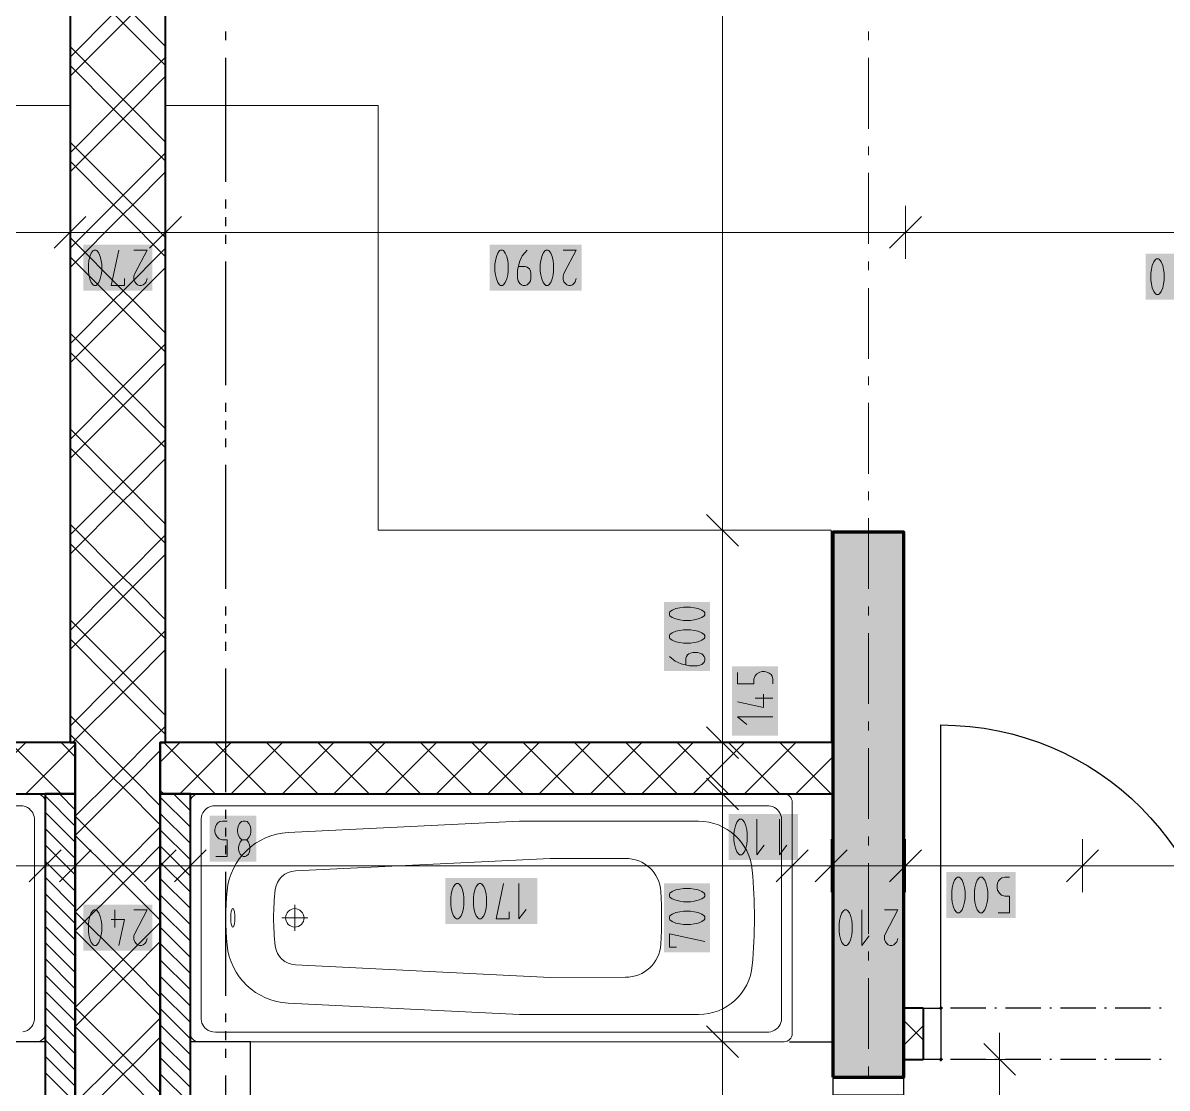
# Model space of a CAD drawing. Header units: millimetres. Extents: x 0 to 594, y 0 to 420.
# Drawn here: x 457.81 to 490.48, y 286.85 to 317.28 of the extents above; entities that cross this region are included whole.
import ezdxf

# ---------------------------------------------------------------- set-up
doc = ezdxf.new("R2010")
doc.units = ezdxf.units.MM
doc.header["$LTSCALE"] = 8
for name, color, linetype in [('PDF_Dvere', 7, 'Continuous'), ('PDF_Instalacni prizdivka do 1m', 7, 'Continuous'), ('PDF_Koty delkove', 7, 'Continuous'), ('PDF_Kuchyne', 7, 'Continuous'), ('PDF_Osy hlavni', 7, 'Continuous'), ('PDF_Pozarni useky', 7, 'Continuous'), ('PDF_Pricky sadrokarton', 7, 'Continuous'), ('PDF_Pricky zdene', 7, 'Continuous'), ('PDF_Sanita', 7, 'Continuous'), ('PDF_Steny akusticke', 7, 'Continuous'), ('PDF_Steny obvodove nosne', 7, 'Continuous')]:
    doc.layers.add(name, color=color, linetype=linetype)

msp = doc.modelspace()

# ---------------------------------------------------------------- linework, layer by layer
at = {"layer": 'PDF_Dvere', "lineweight": 25}
msp.add_lwpolyline([(484.044, 289.137), (484.021, 289.137), (484.021, 297.224, -0.414213), (492.108, 289.137)], format="xyb", dxfattribs=at)
for points in [[(484.021, 287.671), (483.515, 287.671), (483.515, 289.137), (484.021, 289.137)], [(482.96, 286.66), (482.96, 287.165), (480.938, 287.165), (480.938, 286.66)]]:
    msp.add_lwpolyline(points, close=True, dxfattribs=at)
for points in [[(485.307, 289.137), (484.296, 289.137)], [(485.611, 289.137), (485.56, 289.137)], [(486.874, 289.137), (485.863, 289.137)], [(487.178, 289.137), (487.127, 289.137)], [(488.441, 289.137), (487.43, 289.137)], [(488.745, 289.137), (488.694, 289.137)], [(490.008, 289.137), (488.997, 289.137)], [(490.312, 289.137), (490.261, 289.137)], [(484.044, 287.671), (484.021, 287.671)], [(485.307, 287.671), (484.296, 287.671)], [(485.611, 287.671), (485.56, 287.671)], [(486.874, 287.671), (485.863, 287.671)], [(487.178, 287.671), (487.127, 287.671)], [(488.441, 287.671), (487.43, 287.671)], [(488.745, 287.671), (488.694, 287.671)], [(490.008, 287.671), (488.997, 287.671)], [(490.312, 287.671), (490.261, 287.671)]]:
    msp.add_lwpolyline(points, dxfattribs=at)
at = {"layer": 'PDF_Dvere', "lineweight": 25, "transparency": 33554559}
for points in [[(484.084, 289.137), (484.021, 289.073), (484.021, 289.2), (483.957, 289.137)], [(484.084, 287.671), (484.021, 287.607), (484.021, 287.734), (483.957, 287.671)]]:
    msp.add_solid(points, dxfattribs=at)
at = {"layer": 'PDF_Instalacni prizdivka do 1m', "lineweight": 25}
for points in [[(458.443, 269.726), (458.443, 288.176), (456.725, 288.176), (456.725, 269.726)], [(462.589, 288.176), (462.589, 269.726), (464.308, 269.726), (464.308, 288.176)]]:
    msp.add_lwpolyline(points, close=True, dxfattribs=at)
msp.add_lwpolyline([(479.694, 288.176), (480.887, 288.176)], dxfattribs=at)
at = {"layer": 'PDF_Koty delkove', "lineweight": 18}
for points in [[(477.781, 258.858), (477.781, 259.821), (477.781, 261.588), (477.781, 263.104), (477.781, 267.698), (477.781, 269.726), (477.781, 288.176), (477.781, 295.253), (477.781, 296.719), (477.781, 302.785), (477.781, 344.032)], [(459.152, 312.055), (459.152, 311.297), (459.152, 310.538)], [(461.881, 312.055), (461.881, 311.297), (461.881, 310.538)], [(483.01, 312.055), (483.01, 311.297), (483.01, 310.538)], [(459.607, 311.752), (458.697, 310.842)], [(462.336, 311.752), (461.426, 310.842)], [(483.465, 311.752), (482.556, 310.842)], [(502.825, 311.297), (488.336, 311.297), (483.01, 311.297), (461.881, 311.297), (459.152, 311.297), (438.68, 311.297), (419.32, 311.297)], [(460.057, 310.386), (460.044, 310.487), (460.016, 310.605), (459.976, 310.706), (459.922, 310.774), (459.895, 310.791), (459.841, 310.791), (459.814, 310.774), (459.76, 310.706), (459.72, 310.605), (459.693, 310.487), (459.679, 310.386)], [(460.705, 309.981), (460.705, 309.78), (460.327, 309.78), (460.543, 310.791)], [(460.975, 310.791), (461.354, 310.791), (461.002, 310.117), (460.975, 310.049), (460.975, 309.948), (461.002, 309.881), (461.042, 309.831), (461.083, 309.796), (461.137, 309.78), (461.191, 309.78), (461.245, 309.796), (461.285, 309.831), (461.326, 309.881), (461.354, 309.981)], [(471.325, 309.965), (471.365, 309.864), (471.419, 309.796), (471.446, 309.78), (471.5, 309.78), (471.528, 309.796), (471.581, 309.864), (471.621, 309.965), (471.649, 310.084), (471.663, 310.184), (471.663, 310.386), (471.649, 310.487), (471.621, 310.605), (471.581, 310.706), (471.528, 310.774), (471.5, 310.791), (471.446, 310.791), (471.419, 310.774), (471.365, 310.706), (471.325, 310.605), (471.298, 310.487), (471.284, 310.386)], [(472.202, 310.791), (472.067, 310.622), (471.986, 310.454), (471.933, 310.218), (471.933, 309.981), (471.946, 309.915), (471.973, 309.864), (472, 309.831), (472.04, 309.796), (472.095, 309.78), (472.148, 309.78), (472.202, 309.796), (472.243, 309.831), (472.27, 309.864), (472.297, 309.915), (472.311, 309.981), (472.311, 310.117), (472.297, 310.184), (472.27, 310.251), (472.202, 310.302), (472.148, 310.319), (471.959, 310.319)], [(473.229, 310.791), (473.607, 310.791), (473.255, 310.117), (473.229, 310.049), (473.229, 309.948), (473.255, 309.881), (473.296, 309.831), (473.336, 309.796), (473.391, 309.78), (473.444, 309.78), (473.498, 309.796), (473.539, 309.831)], [(459.679, 310.386), (459.679, 310.184), (459.693, 310.084), (459.72, 309.965), (459.76, 309.864), (459.814, 309.796), (459.841, 309.78), (459.895, 309.78), (459.922, 309.796), (459.976, 309.864), (460.016, 309.965), (460.044, 310.084), (460.057, 310.184), (460.057, 310.386)], [(471.284, 310.386), (471.284, 310.184), (471.298, 310.084), (471.325, 309.965)], [(473.539, 309.831), (473.579, 309.881), (473.607, 309.981)], [(478.236, 302.33), (477.326, 303.24)], [(478.539, 302.785), (477.781, 302.785), (477.023, 302.785)], [(476.87, 300.589), (476.668, 300.589), (476.568, 300.575), (476.45, 300.549), (476.349, 300.508), (476.281, 300.455), (476.265, 300.427), (476.265, 300.374)], [(476.265, 300.374), (476.281, 300.346), (476.349, 300.293), (476.45, 300.252), (476.568, 300.225), (476.668, 300.211), (476.87, 300.211), (476.971, 300.225), (477.09, 300.252), (477.191, 300.293), (477.258, 300.346), (477.276, 300.374), (477.276, 300.427), (477.258, 300.455), (477.191, 300.508), (477.09, 300.549), (476.971, 300.575), (476.87, 300.589)], [(476.786, 299.226), (476.821, 299.252), (476.87, 299.279), (476.938, 299.293), (477.072, 299.293), (477.14, 299.279), (477.191, 299.252), (477.224, 299.226), (477.258, 299.185), (477.276, 299.131), (477.276, 299.077), (477.258, 299.023), (477.224, 298.983), (477.191, 298.956), (477.14, 298.928), (477.072, 298.915), (476.837, 298.915), (476.601, 298.969), (476.432, 299.05), (476.265, 299.185)], [(476.736, 298.942), (476.736, 299.131), (476.753, 299.185), (476.786, 299.226)], [(478.209, 298.721), (478.209, 298.397), (478.68, 298.397), (478.68, 298.533), (478.715, 298.627), (478.765, 298.681), (478.849, 298.734), (478.916, 298.748), (478.984, 298.748), (479.051, 298.734), (479.118, 298.708), (479.169, 298.667), (479.203, 298.614), (479.22, 298.533), (479.22, 298.397)], [(478.95, 298.1), (478.95, 297.722), (478.209, 297.885)], [(479.22, 297.992), (478.715, 297.992)], [(479.22, 297.452), (478.209, 297.452), (478.478, 297.236)], [(478.236, 296.264), (477.326, 297.174)], [(478.539, 296.719), (477.781, 296.719), (477.023, 296.719)], [(478.236, 294.798), (477.326, 295.708)], [(478.539, 295.253), (477.781, 295.253), (477.023, 295.253)], [(463.317, 293.469), (463.641, 293.469), (463.641, 293.94), (463.506, 293.94), (463.412, 293.974), (463.358, 294.025), (463.304, 294.109), (463.29, 294.176), (463.29, 294.243), (463.304, 294.311), (463.331, 294.378), (463.371, 294.428), (463.425, 294.463), (463.506, 294.48), (463.641, 294.48)], [(463.938, 294.243), (463.938, 294.176), (463.952, 294.092), (463.992, 294.008), (464.046, 293.957), (464.073, 293.94), (464.181, 293.94), (464.208, 293.957), (464.262, 294.008), (464.303, 294.092), (464.317, 294.176), (464.317, 294.243), (464.303, 294.327), (464.262, 294.412), (464.208, 294.463), (464.154, 294.48), (464.1, 294.48), (464.046, 294.463), (463.992, 294.412), (463.952, 294.327), (463.938, 294.243)], [(478.759, 294.529), (478.759, 293.518), (478.974, 293.787)], [(479.407, 294.529), (479.407, 293.518), (479.622, 293.787)], [(458.443, 293.961), (458.443, 293.203), (458.443, 292.445)], [(459.303, 293.961), (459.303, 293.203), (459.303, 292.445)], [(461.73, 293.961), (461.73, 293.203), (461.73, 292.445)], [(462.589, 293.961), (462.589, 293.203), (462.589, 292.445)], [(464.181, 293.94), (464.208, 293.923), (464.249, 293.872), (464.275, 293.805), (464.289, 293.738), (464.289, 293.67), (464.275, 293.603), (464.249, 293.536), (464.194, 293.485), (464.154, 293.469), (464.1, 293.469), (464.06, 293.485), (464.006, 293.536), (463.979, 293.603), (463.965, 293.67), (463.965, 293.738), (463.979, 293.805), (464.006, 293.872), (464.046, 293.923), (464.073, 293.94)], [(479.775, 293.961), (479.775, 293.203), (479.775, 292.445)], [(480.887, 293.961), (480.887, 293.203), (480.887, 292.445)], [(483.01, 293.961), (483.01, 293.203), (483.01, 292.445)], [(488.065, 293.961), (488.065, 293.203), (488.065, 292.445)], [(458.898, 293.658), (457.988, 292.748)], [(459.758, 293.658), (458.848, 292.748)], [(462.185, 293.658), (461.275, 292.748)], [(463.044, 293.658), (462.134, 292.748)], [(480.23, 293.658), (479.32, 292.748)], [(481.342, 293.658), (480.432, 292.748)], [(483.465, 293.658), (482.556, 292.748)], [(488.519, 293.658), (487.61, 292.748)], [(546.802, 293.203), (527.858, 293.203), (517.931, 293.203), (513.641, 293.203), (512.45, 293.203), (510.61, 293.203), (508.507, 293.203), (508.065, 293.203), (505.555, 293.203), (502.825, 293.203), (495.142, 293.203), (488.065, 293.203), (483.01, 293.203), (480.887, 293.203), (479.775, 293.203), (462.589, 293.203), (461.73, 293.203), (459.303, 293.203), (458.443, 293.203), (441.257, 293.203), (440.145, 293.203), (438.68, 293.203)], [(484.708, 292.466), (484.694, 292.568), (484.667, 292.686), (484.626, 292.787), (484.573, 292.855), (484.545, 292.872), (484.492, 292.872), (484.464, 292.855), (484.411, 292.787), (484.37, 292.686), (484.343, 292.568), (484.33, 292.466)], [(485.976, 291.861), (485.976, 292.332), (485.841, 292.332), (485.747, 292.366), (485.693, 292.417), (485.639, 292.501), (485.626, 292.568), (485.626, 292.635), (485.639, 292.703), (485.666, 292.77), (485.707, 292.82), (485.76, 292.855), (485.841, 292.872), (485.976, 292.872)], [(470.912, 292.68), (470.884, 292.697), (470.831, 292.697), (470.803, 292.68), (470.75, 292.613), (470.709, 292.511), (470.683, 292.393), (470.669, 292.292)], [(470.669, 292.292), (470.669, 292.09), (470.683, 291.99), (470.709, 291.872), (470.75, 291.77), (470.803, 291.703), (470.831, 291.687), (470.884, 291.687), (470.912, 291.703), (470.965, 291.77), (471.006, 291.872), (471.033, 291.99), (471.047, 292.09), (471.047, 292.292), (471.033, 292.393), (471.006, 292.511), (470.965, 292.613), (470.912, 292.68)], [(471.695, 291.888), (471.695, 291.687), (471.317, 291.687), (471.532, 292.697)], [(471.965, 292.697), (471.965, 291.687), (472.18, 291.955)], [(484.33, 292.466), (484.33, 292.264), (484.343, 292.164), (484.37, 292.046), (484.411, 291.945), (484.464, 291.877), (484.492, 291.861), (484.545, 291.861), (484.573, 291.877), (484.626, 291.945), (484.667, 292.046), (484.694, 292.164), (484.708, 292.264), (484.708, 292.466)], [(460.435, 291.939), (460.435, 291.434)], [(460.975, 291.939), (461.354, 291.939), (461.002, 291.265), (460.975, 291.197), (460.975, 291.096), (461.002, 291.029), (461.042, 290.979), (461.083, 290.944), (461.137, 290.928), (461.191, 290.928), (461.245, 290.944), (461.285, 290.979), (461.326, 291.029), (461.354, 291.129)], [(476.87, 291.904), (476.668, 291.904), (476.568, 291.89), (476.45, 291.863), (476.349, 291.823), (476.281, 291.769), (476.265, 291.742), (476.265, 291.688), (476.281, 291.661), (476.349, 291.607), (476.45, 291.567), (476.568, 291.539), (476.668, 291.526), (476.87, 291.526), (476.971, 291.539), (477.09, 291.567), (477.191, 291.607), (477.258, 291.661), (477.276, 291.688), (477.276, 291.742), (477.258, 291.769)], [(477.258, 291.769), (477.191, 291.823), (477.09, 291.863), (476.971, 291.89), (476.87, 291.904)], [(481.76, 291.939), (481.76, 290.928), (481.975, 291.197)], [(482.408, 291.939), (482.786, 291.939), (482.434, 291.265), (482.408, 291.197), (482.408, 291.096), (482.434, 291.029), (482.475, 290.979), (482.515, 290.944), (482.57, 290.928), (482.623, 290.928), (482.677, 290.944), (482.718, 290.979), (482.758, 291.029), (482.786, 291.129)], [(485.652, 291.861), (485.976, 291.861)], [(460.327, 291.669), (460.705, 291.669), (460.543, 290.928)], [(476.466, 290.877), (476.265, 290.877), (476.265, 291.256), (477.276, 291.04)], [(478.236, 287.721), (477.326, 288.631)], [(478.539, 288.176), (477.781, 288.176), (477.023, 288.176)], [(485.697, 287.671), (485.697, 288.429)], [(486.152, 287.216), (485.242, 288.126)], [(486.455, 287.671), (485.697, 287.671), (484.938, 287.671)], [(485.697, 265.53), (485.697, 283.121), (485.697, 287.671)]]:
    msp.add_lwpolyline(points, dxfattribs=at)
for points in [[(472.581, 310.386), (472.581, 310.184), (472.594, 310.084), (472.621, 309.965), (472.662, 309.864), (472.715, 309.796), (472.743, 309.78), (472.796, 309.78), (472.824, 309.796), (472.877, 309.864), (472.918, 309.965), (472.945, 310.084), (472.959, 310.184), (472.959, 310.386), (472.945, 310.487), (472.918, 310.605), (472.877, 310.706), (472.824, 310.774), (472.796, 310.791), (472.743, 310.791), (472.715, 310.774), (472.662, 310.706), (472.621, 310.605), (472.594, 310.487)], [(490.015, 310.13), (490.015, 309.928), (490.029, 309.828), (490.055, 309.71), (490.096, 309.609), (490.149, 309.541), (490.177, 309.525), (490.23, 309.525), (490.258, 309.541), (490.311, 309.609), (490.352, 309.71), (490.379, 309.828), (490.393, 309.928), (490.393, 310.13), (490.379, 310.231), (490.352, 310.35), (490.311, 310.451), (490.258, 310.519), (490.23, 310.536), (490.177, 310.536), (490.149, 310.519), (490.096, 310.451), (490.055, 310.35), (490.029, 310.231)], [(476.87, 299.941), (476.668, 299.941), (476.568, 299.927), (476.45, 299.901), (476.349, 299.86), (476.281, 299.807), (476.265, 299.779), (476.265, 299.726), (476.281, 299.698), (476.349, 299.645), (476.45, 299.604), (476.568, 299.576), (476.668, 299.563), (476.87, 299.563), (476.971, 299.576), (477.09, 299.604), (477.191, 299.645), (477.258, 299.698), (477.276, 299.726), (477.276, 299.779), (477.258, 299.807), (477.191, 299.86), (477.09, 299.901), (476.971, 299.927)], [(478.111, 294.123), (478.111, 293.921), (478.125, 293.821), (478.151, 293.703), (478.192, 293.602), (478.245, 293.534), (478.273, 293.518), (478.326, 293.518), (478.354, 293.534), (478.407, 293.602), (478.448, 293.703), (478.475, 293.821), (478.489, 293.921), (478.489, 294.123), (478.475, 294.224), (478.448, 294.343), (478.407, 294.444), (478.354, 294.512), (478.326, 294.529), (478.273, 294.529), (478.245, 294.512), (478.192, 294.444), (478.151, 294.343), (478.125, 294.224)], [(484.978, 292.466), (484.978, 292.264), (484.991, 292.164), (485.018, 292.046), (485.059, 291.945), (485.112, 291.877), (485.14, 291.861), (485.193, 291.861), (485.221, 291.877), (485.274, 291.945), (485.315, 292.046), (485.342, 292.164), (485.356, 292.264), (485.356, 292.466), (485.342, 292.568), (485.315, 292.686), (485.274, 292.787), (485.221, 292.855), (485.193, 292.872), (485.14, 292.872), (485.112, 292.855), (485.059, 292.787), (485.018, 292.686), (484.991, 292.568)], [(470.021, 292.292), (470.021, 292.09), (470.035, 291.99), (470.061, 291.872), (470.102, 291.77), (470.155, 291.703), (470.183, 291.687), (470.236, 291.687), (470.264, 291.703), (470.317, 291.77), (470.358, 291.872), (470.385, 291.99), (470.399, 292.09), (470.399, 292.292), (470.385, 292.393), (470.358, 292.511), (470.317, 292.613), (470.264, 292.68), (470.236, 292.697), (470.183, 292.697), (470.155, 292.68), (470.102, 292.613), (470.061, 292.511), (470.035, 292.393)], [(476.87, 292.552), (476.668, 292.552), (476.568, 292.538), (476.45, 292.511), (476.349, 292.471), (476.281, 292.417), (476.265, 292.39), (476.265, 292.336), (476.281, 292.309), (476.349, 292.255), (476.45, 292.215), (476.568, 292.187), (476.668, 292.174), (476.87, 292.174), (476.971, 292.187), (477.09, 292.215), (477.191, 292.255), (477.258, 292.309), (477.276, 292.336), (477.276, 292.39), (477.258, 292.417), (477.191, 292.471), (477.09, 292.511), (476.971, 292.538)], [(459.679, 291.534), (459.679, 291.332), (459.693, 291.232), (459.72, 291.113), (459.76, 291.012), (459.814, 290.944), (459.841, 290.928), (459.895, 290.928), (459.922, 290.944), (459.976, 291.012), (460.016, 291.113), (460.044, 291.232), (460.057, 291.332), (460.057, 291.534), (460.044, 291.635), (460.016, 291.753), (459.976, 291.854), (459.922, 291.922), (459.895, 291.939), (459.841, 291.939), (459.814, 291.922), (459.76, 291.854), (459.72, 291.753), (459.693, 291.635)], [(481.112, 291.534), (481.112, 291.332), (481.125, 291.232), (481.152, 291.113), (481.193, 291.012), (481.246, 290.944), (481.274, 290.928), (481.327, 290.928), (481.355, 290.944), (481.408, 291.012), (481.449, 291.113), (481.476, 291.232), (481.49, 291.332), (481.49, 291.534), (481.476, 291.635), (481.449, 291.753), (481.408, 291.854), (481.355, 291.922), (481.327, 291.939), (481.274, 291.939), (481.246, 291.922), (481.193, 291.854), (481.152, 291.753), (481.125, 291.635)]]:
    msp.add_lwpolyline(points, close=True, dxfattribs=at)
at = {"layer": 'PDF_Koty delkove', "color": 7, "lineweight": 18, "true_color": 0xffffff, "transparency": 33554559}
for points in [[(461.505, 310.943), (459.528, 310.943), (461.505, 309.629), (459.528, 309.629)], [(473.759, 310.943), (471.133, 310.943), (473.759, 309.629), (471.133, 309.629)], [(492.489, 310.687), (489.864, 310.687), (492.489, 309.373), (489.864, 309.373)], [(477.427, 298.763), (477.427, 300.74), (476.113, 298.763), (476.113, 300.74)], [(479.372, 296.922), (479.372, 298.899), (478.058, 296.922), (478.058, 298.899)], [(464.468, 294.631), (463.139, 294.631), (464.468, 293.317), (463.139, 293.317)], [(479.937, 294.68), (477.959, 294.68), (479.937, 293.366), (477.959, 293.366)], [(472.495, 292.849), (469.869, 292.849), (472.495, 291.535), (469.869, 291.535)], [(486.156, 293.024), (484.178, 293.024), (486.156, 291.709), (484.178, 291.709)], [(477.427, 290.726), (477.427, 292.703), (476.113, 290.726), (476.113, 292.703)], [(461.505, 292.091), (459.528, 292.091), (461.505, 290.777), (459.528, 290.777)], [(482.938, 292.091), (480.96, 292.091), (482.938, 290.777), (480.96, 290.777)]]:
    msp.add_solid(points, dxfattribs=at)
at = {"layer": 'PDF_Kuchyne', "lineweight": 13}
msp.add_lwpolyline([(459.152, 302.785), (459.152, 314.916), (453.086, 314.916), (453.086, 302.785), (440.954, 302.785), (440.954, 296.719), (459.152, 296.719), (459.152, 302.785)], dxfattribs=at)
msp.add_lwpolyline([(461.881, 302.785), (461.881, 314.916), (467.947, 314.916), (467.947, 302.785), (480.887, 302.785), (480.887, 296.719), (461.881, 296.719)], close=True, dxfattribs=at)
at = {"layer": 'PDF_Osy hlavni', "lineweight": 18}
for points in [[(481.949, 316.784), (481.949, 317.037)], [(481.949, 314.257), (481.949, 316.279)], [(481.949, 313.498), (481.949, 313.751)], [(481.949, 310.971), (481.949, 312.993)], [(481.949, 310.213), (481.949, 310.466)], [(481.949, 307.685), (481.949, 309.707)], [(481.949, 306.927), (481.949, 307.18)], [(481.949, 304.4), (481.949, 306.422)], [(481.949, 303.642), (481.949, 303.894)], [(481.949, 301.114), (481.949, 303.136)], [(481.949, 300.356), (481.949, 300.609)], [(481.949, 297.828), (481.949, 299.85)], [(481.949, 297.07), (481.949, 297.323)], [(481.949, 294.543), (481.949, 296.565)], [(481.949, 293.785), (481.949, 294.037)], [(481.949, 291.257), (481.949, 293.279)], [(481.949, 290.499), (481.949, 290.752)], [(481.949, 287.972), (481.949, 289.994)], [(481.949, 287.213), (481.949, 287.466)]]:
    msp.add_lwpolyline(points, dxfattribs=at)
at = {"layer": 'PDF_Pozarni useky', "lineweight": 30}
for points in [[(463.6, 316.784), (463.6, 317.037)], [(463.6, 312.74), (463.6, 316.279)], [(463.6, 311.982), (463.6, 312.235)], [(463.6, 311.477), (463.6, 311.729)], [(463.6, 310.971), (463.6, 311.224)], [(463.6, 306.927), (463.6, 310.466)], [(463.6, 306.169), (463.6, 306.422)], [(463.6, 305.663), (463.6, 305.916)], [(463.6, 305.158), (463.6, 305.411)], [(463.6, 301.114), (463.6, 304.653)], [(463.6, 300.356), (463.6, 300.609)], [(463.6, 299.85), (463.6, 300.103)], [(463.6, 299.345), (463.6, 299.598)], [(463.6, 295.301), (463.6, 298.839)], [(463.6, 294.543), (463.6, 294.796)], [(463.6, 294.037), (463.6, 294.29)], [(463.6, 293.532), (463.6, 293.785)], [(463.6, 289.488), (463.6, 293.026)], [(463.6, 288.73), (463.6, 288.983)], [(463.6, 288.224), (463.6, 288.477)], [(463.6, 287.719), (463.6, 287.972)], [(463.6, 283.675), (463.6, 287.213)]]:
    msp.add_lwpolyline(points, dxfattribs=at)
at = {"layer": 'PDF_Pricky sadrokarton', "lineweight": 40}
for points in [[(459.303, 269.726), (459.303, 295.253), (458.443, 295.253), (458.443, 288.176), (458.443, 269.726)], [(461.73, 295.253), (461.73, 269.726), (462.589, 269.726), (462.589, 288.176), (462.589, 295.253)]]:
    msp.add_lwpolyline(points, close=True, dxfattribs=at)
at = {"layer": 'PDF_Pricky sadrokarton', "lineweight": 9}
for points in [[(459.303, 294.337), (458.443, 295.196)], [(459.303, 294.801), (458.851, 295.253)], [(462.589, 294.303), (461.73, 295.162)], [(462.589, 294.768), (462.104, 295.253)], [(462.589, 295.232), (462.568, 295.253)], [(459.303, 293.872), (458.443, 294.731)], [(462.589, 293.838), (461.73, 294.698)], [(459.303, 293.407), (458.443, 294.267)], [(462.589, 293.374), (461.73, 294.233)], [(459.303, 292.943), (458.443, 293.802)], [(462.589, 292.909), (461.73, 293.768)], [(459.303, 292.478), (458.443, 293.337)], [(462.589, 292.444), (461.73, 293.304)], [(459.303, 292.013), (458.443, 292.873)], [(462.589, 291.98), (461.73, 292.839)], [(459.303, 291.549), (458.443, 292.408)], [(462.589, 291.515), (461.73, 292.374)], [(459.303, 291.084), (458.443, 291.943)], [(462.589, 291.05), (461.73, 291.91)], [(459.303, 290.619), (458.443, 291.479)], [(462.589, 290.586), (461.73, 291.445)], [(459.303, 290.155), (458.443, 291.014)], [(462.589, 290.121), (461.73, 290.98)], [(459.303, 289.69), (458.443, 290.549)], [(462.589, 289.656), (461.73, 290.516)], [(459.303, 289.225), (458.443, 290.085)], [(462.589, 289.192), (461.73, 290.051)], [(459.303, 288.761), (458.443, 289.62)], [(462.589, 288.727), (461.73, 289.586)], [(459.303, 288.296), (458.443, 289.155)], [(462.589, 288.262), (461.73, 289.122)], [(459.303, 287.831), (458.443, 288.691)], [(462.589, 287.798), (461.73, 288.657)], [(459.303, 287.367), (458.443, 288.226)], [(462.589, 287.333), (461.73, 288.192)], [(459.303, 286.902), (458.443, 287.761)], [(462.589, 286.868), (461.73, 287.728)], [(459.303, 286.438), (458.443, 287.297)], [(462.589, 286.404), (461.73, 287.263)]]:
    msp.add_lwpolyline(points, dxfattribs=at)
at = {"layer": 'PDF_Pricky zdene', "lineweight": 40}
for points in [[(440.145, 295.253), (459.303, 295.253), (459.303, 296.719), (459.152, 296.719), (438.68, 296.719), (438.68, 295.253)], [(483.515, 289.137), (483.01, 289.137), (482.96, 289.137), (482.96, 287.671), (483.01, 287.671), (483.515, 287.671)], [(483.515, 289.137), (483.515, 287.671)]]:
    msp.add_lwpolyline(points, dxfattribs=at)
at = {"layer": 'PDF_Pricky zdene', "lineweight": 9}
for points in [[(457.888, 296.719), (456.928, 295.758), (456.422, 295.253)], [(458.899, 295.253), (458.393, 295.758), (457.433, 296.719)], [(459.303, 296.314), (458.899, 296.719)], [(462.286, 296.719), (461.73, 296.163)], [(463.297, 295.253), (462.791, 295.758), (461.831, 296.719)], [(463.752, 296.719), (462.791, 295.758), (462.286, 295.253)], [(464.763, 295.253), (464.257, 295.758), (463.297, 296.719)], [(465.217, 296.719), (464.257, 295.758), (463.752, 295.253)], [(466.228, 295.253), (465.723, 295.758), (464.763, 296.719)], [(466.683, 296.719), (465.723, 295.758), (465.217, 295.253)], [(467.694, 295.253), (467.189, 295.758), (466.228, 296.719)], [(468.149, 296.719), (467.189, 295.758), (466.683, 295.253)], [(469.16, 295.253), (468.655, 295.758), (467.694, 296.719)], [(469.615, 296.719), (468.655, 295.758), (468.149, 295.253)], [(470.626, 295.253), (470.121, 295.758), (469.16, 296.719)], [(471.081, 296.719), (470.121, 295.758), (469.615, 295.253)], [(472.092, 295.253), (471.587, 295.758), (470.626, 296.719)], [(472.547, 296.719), (471.587, 295.758), (471.081, 295.253)], [(473.558, 295.253), (473.052, 295.758), (472.092, 296.719)], [(474.013, 296.719), (473.052, 295.758), (472.547, 295.253)], [(475.024, 295.253), (474.518, 295.758), (473.558, 296.719)], [(475.479, 296.719), (474.518, 295.758), (474.013, 295.253)], [(476.49, 295.253), (475.984, 295.758), (475.024, 296.719)], [(476.945, 296.719), (475.984, 295.758), (475.479, 295.253)], [(477.956, 295.253), (477.45, 295.758), (476.49, 296.719)], [(478.411, 296.719), (477.45, 295.758), (476.945, 295.253)], [(479.422, 295.253), (478.916, 295.758), (477.956, 296.719)], [(479.876, 296.719), (478.916, 295.758), (478.411, 295.253)], [(480.887, 295.253), (480.382, 295.758), (479.422, 296.719)], [(480.938, 296.668), (480.887, 296.719)], [(459.303, 296.668), (458.393, 295.758), (457.888, 295.253)], [(480.938, 296.314), (480.382, 295.758), (479.876, 295.253)], [(461.831, 295.253), (461.73, 295.354)], [(483.515, 288.227), (483.314, 288.429), (482.96, 288.783)], [(483.515, 288.63), (483.314, 288.429), (482.96, 288.075)]]:
    msp.add_lwpolyline(points, dxfattribs=at)
at = {"layer": 'PDF_Pricky zdene', "lineweight": 40}
msp.add_lwpolyline([(461.73, 295.253), (480.887, 295.253), (480.938, 295.253), (480.938, 296.719), (480.887, 296.719), (461.881, 296.719), (461.73, 296.719)], close=True, dxfattribs=at)
at = {"layer": 'PDF_Sanita', "lineweight": 13}
for points in [[(441.489, 295.253), (441.489, 295.253), (458.211, 295.253, -0.41423), (458.443, 295.02), (458.443, 288.409, -0.414195), (458.211, 288.176), (441.489, 288.176, -0.414195), (441.257, 288.409), (441.257, 295.02, -0.41423), (441.489, 295.253)], [(479.544, 295.253), (479.543, 295.253), (462.821, 295.253, 0.414238), (462.589, 295.02), (462.589, 288.409, 0.414206), (462.821, 288.176), (479.543, 288.176, 0.414195), (479.775, 288.409), (479.775, 295.02, 0.41423), (479.544, 295.253)], [(465.014, 290.905, 0.364852), (465.586, 290.373), (472.858, 290.015), (475.013, 290.016, 0.395988), (476.022, 290.964, 0.031037), (476.022, 292.465, 0.395992), (475.013, 293.413), (472.858, 293.414), (465.586, 293.056, 0.364853), (465.014, 292.524)]]:
    msp.add_lwpolyline(points, format="xyb", dxfattribs=at)
for points in [[(458.14, 291.684), (458.138, 294.549), (458.13, 294.606), (458.113, 294.661), (458.09, 294.71), (458.061, 294.754), (458.028, 294.794), (457.981, 294.836), (457.933, 294.868), (457.881, 294.892), (457.845, 294.904), (457.805, 294.913), (457.73, 294.919), (449.85, 294.919)], [(462.892, 291.684), (462.894, 294.549), (462.902, 294.606), (462.919, 294.661), (462.942, 294.71), (462.971, 294.754), (463.004, 294.794), (463.051, 294.836), (463.099, 294.868), (463.151, 294.892), (463.188, 294.904), (463.227, 294.913), (463.302, 294.919), (471.182, 294.919)], [(471.182, 294.919), (479.104, 294.918), (479.161, 294.908), (479.213, 294.892), (479.269, 294.865), (479.314, 294.836), (479.359, 294.795), (479.394, 294.754), (479.427, 294.7), (479.452, 294.64), (479.464, 294.595), (479.471, 294.549), (479.472, 291.684), (479.471, 288.819), (479.464, 288.773), (479.452, 288.728), (479.427, 288.669), (479.394, 288.614), (479.359, 288.573), (479.314, 288.532), (479.269, 288.503), (479.213, 288.476), (479.161, 288.46), (479.104, 288.451), (471.182, 288.449), (463.302, 288.449), (463.227, 288.455), (463.188, 288.464), (463.151, 288.476), (463.099, 288.501), (463.051, 288.533), (463.004, 288.574), (462.971, 288.614), (462.942, 288.659), (462.919, 288.708), (462.902, 288.763), (462.894, 288.82), (462.892, 291.684)], [(463.751, 291.867), (463.755, 291.89), (463.762, 291.917), (463.771, 291.945), (463.784, 291.968), (463.8, 291.977), (463.816, 291.968), (463.829, 291.945), (463.839, 291.917), (463.845, 291.89), (463.85, 291.867), (463.853, 291.847), (463.855, 291.83), (463.856, 291.816), (463.857, 291.804), (463.858, 291.794), (463.859, 291.785), (463.86, 291.758), (463.861, 291.73), (463.861, 291.691), (463.859, 291.644), (463.858, 291.635), (463.857, 291.625), (463.856, 291.613), (463.855, 291.599), (463.853, 291.582), (463.85, 291.562), (463.845, 291.539), (463.839, 291.512), (463.829, 291.484), (463.816, 291.461), (463.8, 291.452), (463.784, 291.461), (463.771, 291.484), (463.762, 291.512), (463.755, 291.539), (463.751, 291.562), (463.748, 291.582), (463.746, 291.599), (463.744, 291.613), (463.743, 291.625), (463.743, 291.635), (463.742, 291.644), (463.741, 291.652), (463.74, 291.676), (463.74, 291.703), (463.74, 291.743)], [(463.74, 291.743), (463.743, 291.794), (463.743, 291.804), (463.744, 291.816), (463.746, 291.83), (463.748, 291.847), (463.751, 291.867)], [(465.571, 292.083), (465.571, 291.347)], [(457.805, 288.455), (457.845, 288.464), (457.881, 288.476), (457.933, 288.501), (457.981, 288.533), (458.028, 288.574), (458.061, 288.614), (458.09, 288.659), (458.113, 288.708), (458.13, 288.763), (458.138, 288.82), (458.14, 291.684)], [(465.939, 291.715), (465.203, 291.715)]]:
    msp.add_lwpolyline(points, dxfattribs=at)
for points in [[(465.378, 294.149, 0.372023), (463.637, 292.489, 0.048465), (463.637, 290.94, 0.372031), (465.378, 289.28), (471.982, 288.955), (477.102, 288.955, 0.387975), (478.632, 290.353, 0.04524), (478.632, 293.077, 0.387972), (477.102, 294.474), (471.982, 294.474)], [(465.571, 291.452, 0.414216), (465.834, 291.715, 0.414216), (465.571, 291.977, 0.41421), (465.308, 291.715, 0.41421)]]:
    msp.add_lwpolyline(points, format="xyb", close=True, dxfattribs=at)
at = {"layer": 'PDF_Sanita', "lineweight": 9}
msp.add_arc((471.607, 291.715), 6.643, 173.0027, 186.9973, dxfattribs=at)
at = {"layer": 'PDF_Steny akusticke', "lineweight": 40}
for points in [[(461.73, 296.719), (461.881, 296.719), (461.881, 344.032), (459.152, 344.032), (459.152, 296.719), (459.303, 296.719)], [(459.303, 296.719), (459.303, 295.253), (459.303, 261.436), (450.761, 261.436), (449.194, 261.436)], [(461.73, 261.436), (461.73, 295.253), (461.73, 296.719)]]:
    msp.add_lwpolyline(points, dxfattribs=at)
at = {"layer": 'PDF_Steny akusticke', "lineweight": 9}
for points in [[(460.941, 317.545), (460.668, 317.272), (460.395, 317.545), (459.152, 316.301)], [(461.881, 316.059), (460.668, 317.272), (459.152, 315.755)], [(461.881, 316.605), (460.941, 317.545)], [(461.881, 315.755), (460.941, 314.815), (460.668, 315.088), (459.152, 316.605)], [(460.395, 314.815), (460.668, 315.088), (461.881, 316.301)], [(460.395, 314.815), (459.152, 316.059)], [(460.941, 314.815), (460.668, 314.542), (460.395, 314.815), (459.152, 313.572)], [(461.881, 313.875), (460.941, 314.815)], [(461.881, 313.329), (460.668, 314.542), (459.152, 313.026)], [(461.881, 313.026), (460.941, 312.086), (460.668, 312.358), (459.152, 313.875)], [(460.395, 312.086), (460.668, 312.358), (461.881, 313.572)], [(460.395, 312.086), (459.152, 313.329)], [(460.668, 311.813), (460.395, 312.086), (459.152, 310.842)], [(459.152, 310.296), (460.668, 311.813), (460.941, 312.086)], [(461.881, 311.145), (460.941, 312.086)], [(461.881, 310.599), (460.668, 311.813)], [(460.941, 309.356), (460.668, 309.629), (459.152, 311.145)], [(459.152, 308.112), (460.395, 309.356), (460.668, 309.629), (461.881, 310.842)], [(460.395, 309.356), (459.152, 310.599)], [(460.668, 309.083), (460.941, 309.356), (461.881, 310.296)], [(460.668, 309.083), (460.395, 309.356)], [(461.881, 308.416), (460.941, 309.356)], [(461.881, 307.87), (460.668, 309.083), (459.152, 307.566)], [(460.941, 306.626), (460.668, 306.899), (459.152, 308.416)], [(459.152, 305.383), (460.395, 306.626), (460.668, 306.899), (461.881, 308.112)], [(460.395, 306.626), (459.152, 307.87)], [(460.668, 306.353), (460.941, 306.626), (461.881, 307.566)], [(460.668, 306.353), (460.395, 306.626)], [(461.881, 305.686), (460.941, 306.626)], [(461.881, 305.14), (460.668, 306.353), (459.152, 304.837)], [(460.941, 303.897), (460.668, 304.17), (459.152, 305.686)], [(459.152, 302.653), (460.395, 303.897), (460.668, 304.17), (461.881, 305.383)], [(460.395, 303.897), (459.152, 305.14)], [(460.668, 303.624), (460.941, 303.897), (461.881, 304.837)], [(460.668, 303.624), (460.395, 303.897)], [(461.881, 302.956), (460.941, 303.897)], [(461.881, 302.411), (460.668, 303.624), (459.152, 302.107)], [(460.941, 301.167), (460.668, 301.44), (459.152, 302.956)], [(459.152, 299.924), (460.395, 301.167), (460.668, 301.44), (461.881, 302.653)], [(460.395, 301.167), (459.152, 302.411)], [(460.668, 300.894), (460.941, 301.167), (461.881, 302.107)], [(460.668, 300.894), (460.395, 301.167)], [(461.881, 300.227), (460.941, 301.167)], [(461.881, 299.681), (460.668, 300.894), (459.152, 299.378)], [(459.152, 300.227), (460.668, 298.71), (460.395, 298.437), (459.152, 299.681)], [(461.881, 299.378), (460.941, 298.437), (460.668, 298.71), (461.881, 299.924)], [(460.668, 298.164), (460.395, 298.437), (459.152, 297.194)], [(461.881, 297.497), (460.941, 298.437), (460.668, 298.164)], [(461.881, 296.951), (460.668, 298.164), (459.222, 296.719)], [(459.93, 296.719), (459.152, 297.497)], [(461.406, 296.719), (461.881, 297.194)], [(459.384, 296.719), (459.152, 296.951)], [(460.395, 295.708), (459.384, 296.719)], [(460.941, 295.708), (460.668, 295.981), (459.93, 296.719)], [(460.668, 295.981), (461.406, 296.719)], [(460.941, 295.708), (461.73, 296.496)], [(459.303, 294.616), (460.395, 295.708), (460.668, 295.981)], [(460.668, 295.435), (460.395, 295.708)], [(460.668, 295.435), (460.941, 295.708)], [(461.73, 294.919), (460.941, 295.708)], [(459.303, 294.07), (460.668, 295.435)], [(461.73, 294.373), (460.668, 295.435)], [(460.941, 292.978), (460.668, 293.251), (459.303, 294.616)], [(460.395, 292.978), (459.303, 294.07)], [(460.668, 293.251), (461.73, 294.313)], [(460.941, 292.978), (461.73, 293.767)], [(459.303, 291.886), (460.395, 292.978), (460.668, 293.251)], [(460.668, 292.705), (460.395, 292.978)], [(460.668, 292.705), (460.941, 292.978)], [(461.73, 292.19), (460.941, 292.978)], [(459.303, 291.34), (460.668, 292.705)], [(461.73, 291.644), (460.668, 292.705)], [(460.941, 290.249), (460.668, 290.522), (459.303, 291.886)], [(460.668, 290.522), (461.73, 291.583)], [(460.395, 290.249), (459.303, 291.34)], [(460.941, 290.249), (461.73, 291.037)], [(459.303, 289.157), (460.395, 290.249), (460.668, 290.522)], [(460.668, 289.976), (460.395, 290.249)], [(460.668, 289.976), (460.941, 290.249)], [(461.73, 289.46), (460.941, 290.249)], [(459.303, 288.611), (460.668, 289.976)], [(461.73, 288.914), (460.668, 289.976)], [(460.668, 287.792), (459.303, 289.157)], [(460.941, 287.519), (460.668, 287.792), (461.73, 288.853)], [(460.395, 287.519), (459.303, 288.611)], [(460.941, 287.519), (461.73, 288.308)], [(459.303, 286.427), (460.395, 287.519), (460.668, 287.792)], [(459.303, 285.881), (460.668, 287.246)], [(460.668, 287.246), (460.395, 287.519)], [(460.668, 287.246), (460.941, 287.519)], [(461.73, 286.185), (460.668, 287.246)], [(461.73, 286.73), (460.941, 287.519)]]:
    msp.add_lwpolyline(points, dxfattribs=at)
at = {"layer": 'PDF_Steny obvodove nosne', "lineweight": 70}
msp.add_lwpolyline([(480.938, 287.165), (482.96, 287.165), (482.96, 287.671), (482.96, 289.137), (482.96, 302.734), (480.938, 302.734), (480.938, 296.719), (480.938, 295.253), (480.938, 287.165)], dxfattribs=at)
at = {"layer": 'PDF_Steny obvodove nosne', "color": 9, "lineweight": 9, "true_color": 0xc0c0c0, "transparency": 33554559}
msp.add_solid([(480.938, 287.165), (482.96, 287.165), (480.938, 302.734), (482.96, 302.734)], dxfattribs=at)

doc.saveas('drawing.dxf')
